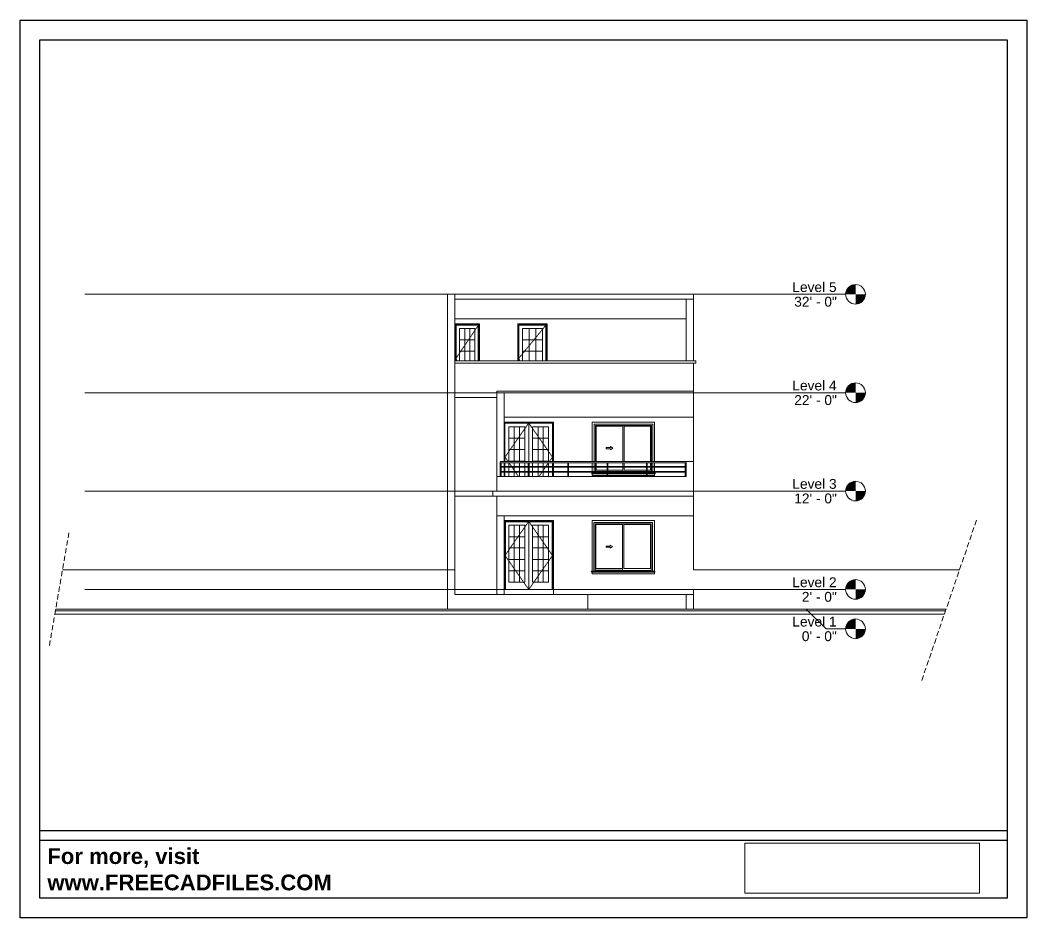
# Model space of a CAD drawing. Header units: inches. Extents: x 1457 to 6508, y 1058 to 4458.
# Drawn here: x 2731 to 3959, y 1059 to 2154 of the extents above; entities that cross this region are included whole.
import ezdxf

# ---------------------------------------------------------------- set-up
doc = ezdxf.new("R2010")
doc.units = ezdxf.units.IN
for name, pattern in [('Dash 1_16_', [0.125, 0.0625, -0.0625]), ('Grid Line 1_2_', [0.875, 0.5, -0.125, 0.125, -0.125]), ('HIDDEN', [9.525, 6.35, -3.175])]:
    doc.linetypes.add(name, pattern=pattern)
for name, color, linetype, lineweight in [('2.ROOF', 7, 'HIDDEN', 20), ('A-COLS', 52, 'Continuous', 9), ('A-DETL-GENF', 92, 'Continuous', 9), ('A-DOOR', 31, 'Continuous', 13), ('A-DOOR-FRAM', 31, 'Continuous', 9), ('A-FLOR', 192, 'Continuous', 13), ('A-FLOR-HRAL', 11, 'Continuous', 9), ('A-FLOR-LEVL', 51, 'Continuous', 9), ('A-GENM', 13, 'Continuous', 9), ('A-GLAZ', 151, 'Continuous', 13), ('A-WALL', 113, 'Continuous', 13), ('frame', 10, 'Continuous', 30), ('Q-CASE', 31, 'Continuous', 9)]:
    doc.layers.add(name, color=color, linetype=linetype, lineweight=lineweight)
doc.layers.add('logo', color=7, linetype='Continuous')
doc.styles.add('Arial', font='arial.ttf', dxfattribs={"height": 12})
doc.styles.get("Standard").update_dxf_attribs({"font": 'arialbd.ttf'})
picture_1 = doc.add_image_def('image1.png', size_in_pixel=(1600, 341))

# ---------------------------------------------------------------- blocks, each defined once
blk = doc.blocks.new('M_Door-Interior-Double-Full Glass-Wood - 5_X7_-331383-South')
at = {"layer": 'A-DOOR', "linetype": 'Dash 1_16_', "lineweight": 9}
for p, q in [((-473.9, 107), (-502.9, 65.5)), ((-473.9, 107), (-444.9, 65.5)), ((-502.9, 65.5), (-473.9, 24)), ((-444.9, 65.5), (-473.9, 24))]:
    blk.add_line(p, q, dxfattribs=at)
at = {"layer": 'A-DOOR', "lineweight": 9}
for p, q in [((-498.2, 33.1), (-498.2, 102.3)), ((-498.2, 102.3), (-478.6, 102.3)), ((-478.6, 102.3), (-478.6, 33.1)), ((-473.9, 24), (-473.9, 106.5)), ((-473.8, 106.5), (-473.8, 24)), ((-469.2, 102.3), (-449.6, 102.3)), ((-469.2, 33.1), (-469.2, 102.3)), ((-449.6, 102.3), (-449.6, 33.1)), ((-478.6, 33.1), (-498.2, 33.1)), ((-449.6, 33.1), (-469.2, 33.1))]:
    blk.add_line(p, q, dxfattribs=at)
at = {"layer": 'A-DOOR-FRAM'}
for p, q in [((-443.9, 108), (-503.9, 108)), ((-502.9, 107), (-444.9, 107)), ((-502.9, 24), (-502.9, 107)), ((-502.4, 106.5), (-445.4, 106.5)), ((-502.4, 24), (-502.4, 106.5)), ((-491.6, 102.3), (-491.6, 33.1)), ((-485.1, 33.1), (-485.1, 102.3)), ((-462.6, 102.3), (-462.6, 33.1)), ((-456.1, 33.1), (-456.1, 102.3)), ((-445.4, 106.5), (-445.4, 24)), ((-444.9, 107), (-444.9, 24)), ((-443.9, 108), (-443.9, 24)), ((-498.2, 88.4), (-478.6, 88.4)), ((-469.2, 88.4), (-449.6, 88.4)), ((-498.2, 74.6), (-478.6, 74.6)), ((-469.2, 74.6), (-449.6, 74.6)), ((-498.2, 60.7), (-478.6, 60.7)), ((-469.2, 60.7), (-449.6, 60.7)), ((-498.2, 46.9), (-478.6, 46.9)), ((-469.2, 46.9), (-449.6, 46.9))]:
    blk.add_line(p, q, dxfattribs=at)
blk = doc.blocks.new('M_Window-Sliding-Double - 6_X5_-336587-South')
at = {"layer": 'A-DETL-GENF'}
for p, q in [((-379.6, 77), (-379.6, 75.7)), ((-379.6, 77), (-374.4, 77)), ((-374.4, 77), (-379.6, 77)), ((-379.6, 77), (-379.6, 75.7)), ((-379.6, 75.7), (-374.4, 75.7)), ((-379.6, 75.7), (-374.4, 75.7)), ((-374.4, 78.2), (-374.4, 77)), ((-371.8, 76.3), (-374.4, 78.2)), ((-371.8, 76.3), (-374.4, 78.2)), ((-374.4, 78.2), (-374.4, 77)), ((-371.8, 76.3), (-374.4, 74.5)), ((-374.4, 74.5), (-371.8, 76.3)), ((-374.4, 75.7), (-374.4, 74.5)), ((-374.4, 75.7), (-374.4, 74.5))]:
    blk.add_line(p, q, dxfattribs=at)
at = {"layer": 'A-GLAZ', "lineweight": 9}
for p, q in [((-323, 105.6), (-394.4, 105.6)), ((-394.4, 105.6), (-394.4, 46.2)), ((-392.8, 104), (-324.6, 104)), ((-392.8, 47), (-392.8, 104)), ((-391.9, 103.1), (-391.9, 49.5)), ((-359.5, 103.1), (-391.9, 103.1)), ((-359.5, 104), (-359.5, 47)), ((-357.8, 49.5), (-357.8, 103.1)), ((-357.8, 103.1), (-325.5, 103.1)), ((-325.5, 103.1), (-325.5, 49.5)), ((-324.6, 47), (-324.6, 104)), ((-323, 105.6), (-323, 46.2)), ((-391.9, 49.5), (-359.5, 49.5)), ((-325.5, 49.5), (-357.8, 49.5)), ((-323, 46.2), (-394.4, 46.2)), ((-359.5, 47.7), (-392.8, 47.7)), ((-359.5, 47.7), (-392.8, 47.7)), ((-324.6, 47), (-392.8, 47))]:
    blk.add_line(p, q, dxfattribs=at)
blk = doc.blocks.new('M_Trim-Window-Exterior-Flat - with Sill-336590-South')
at = {"layer": 'A-GENM'}
for p, q in [((-396.7, 108), (-396.7, 46.2)), ((-320.6, 108), (-396.7, 108)), ((-394.4, 46.2), (-394.4, 105.6)), ((-394.4, 105.6), (-323, 105.6)), ((-323, 105.6), (-323, 46.2)), ((-320.6, 46.2), (-320.6, 108)), ((-397.2, 46.1), (-397.2, 46.2)), ((-397.2, 46.2), (-320.1, 46.2)), ((-397.2, 45.1), (-397.2, 46.1)), ((-320.1, 46.1), (-397.2, 46.1)), ((-397.2, 45.1), (-320.1, 45.1)), ((-396.7, 46.2), (-394.4, 46.2)), ((-396.7, 45.1), (-396.7, 43.1)), ((-396.7, 43.1), (-320.6, 43.1)), ((-323, 46.2), (-320.6, 46.2)), ((-320.6, 43.1), (-320.6, 45.1)), ((-320.1, 46.2), (-320.1, 46.1)), ((-320.1, 46.1), (-320.1, 45.1))]:
    blk.add_line(p, q, dxfattribs=at)
blk = doc.blocks.new('M_Door-Interior-Double-Full Glass-Wood - 5_X7_-V1-South')
at = {"layer": 'A-DOOR', "linetype": 'Dash 1_16_', "lineweight": 9}
for p, q in [((-473.9, 227), (-502.9, 185.5)), ((-473.9, 227), (-444.9, 185.5)), ((-502.9, 185.5), (-499, 180)), ((-444.9, 185.5), (-448.7, 180)), ((-498, 178.5), (-494.8, 174)), ((-494.1, 173), (-490.7, 168)), ((-453.6, 173), (-457.1, 168)), ((-449.8, 178.5), (-452.9, 174)), ((-490, 167), (-486.5, 162)), ((-457.8, 167), (-461.3, 162))]:
    blk.add_line(p, q, dxfattribs=at)
at = {"layer": 'A-DOOR', "lineweight": 9}
for p, q in [((-502.9, 227), (-502.9, 180)), ((-473.9, 227), (-502.9, 227)), ((-498.2, 180), (-498.2, 222.3)), ((-498.2, 222.3), (-478.6, 222.3)), ((-478.6, 222.3), (-478.6, 180)), ((-473.9, 180), (-473.9, 227)), ((-444.9, 227), (-473.8, 227)), ((-473.8, 227), (-473.8, 180)), ((-469.2, 180), (-469.2, 222.3)), ((-469.2, 222.3), (-449.6, 222.3)), ((-449.6, 222.3), (-449.6, 180)), ((-444.9, 180), (-444.9, 227)), ((-502.9, 178.5), (-502.9, 174)), ((-502.9, 173), (-502.9, 168)), ((-498.2, 174), (-498.2, 178.5)), ((-498.2, 168), (-498.2, 173)), ((-478.6, 178.5), (-478.6, 174)), ((-478.6, 173), (-478.6, 168)), ((-469.2, 174), (-469.2, 178.5)), ((-469.2, 168), (-469.2, 173)), ((-449.6, 178.5), (-449.6, 174)), ((-449.6, 173), (-449.6, 168)), ((-444.9, 174), (-444.9, 178.5)), ((-444.9, 168), (-444.9, 173)), ((-502.9, 167), (-502.9, 162)), ((-498.2, 162), (-498.2, 167)), ((-478.6, 167), (-478.6, 162)), ((-469.2, 162), (-469.2, 167)), ((-449.6, 167), (-449.6, 162)), ((-444.9, 162), (-444.9, 167))]:
    blk.add_line(p, q, dxfattribs=at)
at = {"layer": 'A-DOOR-FRAM'}
for p, q in [((-443.9, 228), (-503.9, 228)), ((-502.9, 227), (-502.9, 180)), ((-502.9, 227), (-473.9, 227)), ((-491.6, 180), (-491.6, 222.3)), ((-485.1, 222.3), (-485.1, 180)), ((-473.9, 227), (-473.8, 227)), ((-473.9, 226.5), (-473.8, 226.5)), ((-473.8, 227), (-444.9, 227)), ((-462.6, 180), (-462.6, 222.3)), ((-456.1, 222.3), (-456.1, 180)), ((-444.9, 227), (-444.9, 180)), ((-443.9, 180), (-443.9, 228)), ((-478.6, 208.4), (-498.2, 208.4)), ((-449.6, 208.4), (-469.2, 208.4)), ((-478.6, 194.6), (-498.2, 194.6)), ((-449.6, 194.6), (-469.2, 194.6)), ((-502.9, 178.5), (-502.9, 174)), ((-502.9, 173), (-502.9, 168)), ((-478.6, 180.7), (-498.2, 180.7)), ((-491.6, 174), (-491.6, 178.5)), ((-491.6, 168), (-491.6, 173)), ((-485.1, 178.5), (-485.1, 174)), ((-485.1, 173), (-485.1, 168)), ((-449.6, 180.7), (-469.2, 180.7)), ((-462.6, 174), (-462.6, 178.5)), ((-462.6, 168), (-462.6, 173)), ((-456.1, 178.5), (-456.1, 174)), ((-456.1, 173), (-456.1, 168)), ((-444.9, 178.5), (-444.9, 174)), ((-444.9, 173), (-444.9, 168)), ((-443.9, 174), (-443.9, 178.5)), ((-443.9, 168), (-443.9, 173)), ((-502.9, 167), (-502.9, 162)), ((-478.6, 166.9), (-498.2, 166.9)), ((-491.6, 162), (-491.6, 167)), ((-485.1, 167), (-485.1, 162)), ((-449.6, 166.9), (-469.2, 166.9)), ((-462.6, 162), (-462.6, 167)), ((-456.1, 167), (-456.1, 162)), ((-444.9, 167), (-444.9, 162)), ((-443.9, 162), (-443.9, 167))]:
    blk.add_line(p, q, dxfattribs=at)
blk = doc.blocks.new('M_Window-Sliding-Double - 6_X5_-V2-South')
at = {"layer": 'A-DETL-GENF'}
for p, q in [((-379.4, 197), (-379.4, 195.7)), ((-379.4, 197), (-374.1, 197)), ((-374.1, 197), (-379.4, 197)), ((-379.4, 197), (-379.4, 195.7)), ((-374.1, 198.2), (-374.1, 197)), ((-371.5, 196.3), (-374.1, 198.2)), ((-371.5, 196.3), (-374.1, 198.2)), ((-374.1, 198.2), (-374.1, 197)), ((-379.4, 195.7), (-374.1, 195.7)), ((-379.4, 195.7), (-374.1, 195.7)), ((-371.5, 196.3), (-374.1, 194.5)), ((-374.1, 194.5), (-371.5, 196.3)), ((-374.1, 195.7), (-374.1, 194.5)), ((-374.1, 195.7), (-374.1, 194.5))]:
    blk.add_line(p, q, dxfattribs=at)
at = {"layer": 'A-GLAZ', "lineweight": 9}
for p, q in [((-322.7, 225.6), (-394.1, 225.6)), ((-394.1, 225.6), (-394.1, 180)), ((-392.5, 224), (-324.3, 224)), ((-392.5, 180), (-392.5, 224)), ((-391.6, 223.1), (-391.6, 180)), ((-359.2, 223.1), (-391.6, 223.1)), ((-359.2, 224), (-359.2, 180)), ((-357.5, 180), (-357.5, 223.1)), ((-357.5, 223.1), (-325.2, 223.1)), ((-325.2, 223.1), (-325.2, 180)), ((-324.3, 180), (-324.3, 224)), ((-322.7, 225.6), (-322.7, 180)), ((-394.1, 178.5), (-394.1, 174)), ((-394.1, 173), (-394.1, 168)), ((-392.5, 174), (-392.5, 178.5)), ((-392.5, 168), (-392.5, 173)), ((-391.6, 178.5), (-391.6, 174)), ((-391.6, 173), (-391.6, 169.5)), ((-359.2, 178.5), (-359.2, 174)), ((-359.2, 173), (-359.2, 168)), ((-357.5, 174), (-357.5, 178.5)), ((-357.5, 169.5), (-357.5, 173)), ((-325.2, 178.5), (-325.2, 174)), ((-325.2, 173), (-325.2, 169.5)), ((-324.3, 174), (-324.3, 178.5)), ((-324.3, 168), (-324.3, 173)), ((-322.7, 178.5), (-322.7, 174)), ((-322.7, 173), (-322.7, 168)), ((-394.1, 167), (-394.1, 166.2)), ((-378.4, 166.2), (-394.1, 166.2)), ((-378.4, 167), (-392.5, 167)), ((-391.6, 169.5), (-378.4, 169.5)), ((-377.4, 169.5), (-359.2, 169.5)), ((-330.4, 167), (-377.4, 167)), ((-330.4, 166.2), (-377.4, 166.2)), ((-330.4, 169.5), (-357.5, 169.5)), ((-325.2, 169.5), (-329.4, 169.5)), ((-324.3, 167), (-329.4, 167)), ((-322.7, 166.2), (-329.4, 166.2)), ((-322.7, 167), (-322.7, 166.2))]:
    blk.add_line(p, q, dxfattribs=at)
blk = doc.blocks.new('M_Trim-Window-Exterior-Flat - with Sill-V3-South')
at = {"layer": 'A-GENM'}
for p, q in [((-396.4, 228), (-396.4, 180)), ((-320.3, 228), (-396.4, 228)), ((-394.1, 180), (-394.1, 225.6)), ((-394.1, 225.6), (-322.7, 225.6)), ((-322.7, 225.6), (-322.7, 180)), ((-320.3, 180), (-320.3, 228)), ((-396.4, 178.5), (-396.4, 174)), ((-396.4, 173), (-396.4, 168)), ((-394.1, 174), (-394.1, 178.5)), ((-394.1, 168), (-394.1, 173)), ((-322.7, 178.5), (-322.7, 174)), ((-322.7, 173), (-322.7, 168)), ((-320.3, 174), (-320.3, 178.5)), ((-320.3, 168), (-320.3, 173)), ((-396.9, 166.1), (-396.9, 166.2)), ((-396.9, 166.2), (-378.4, 166.2)), ((-396.9, 165.1), (-396.9, 166.1)), ((-378.4, 166.1), (-396.9, 166.1)), ((-396.9, 165.1), (-378.4, 165.1)), ((-396.4, 167), (-396.4, 166.2)), ((-396.4, 166.2), (-394.1, 166.2)), ((-396.4, 165.1), (-396.4, 163.1)), ((-396.4, 163.1), (-378.4, 163.1)), ((-394.1, 166.2), (-394.1, 167)), ((-377.4, 166.2), (-330.4, 166.2)), ((-330.4, 166.1), (-377.4, 166.1)), ((-377.4, 165.1), (-330.4, 165.1)), ((-377.4, 163.1), (-330.4, 163.1)), ((-329.4, 166.2), (-319.8, 166.2)), ((-319.8, 166.1), (-329.4, 166.1)), ((-329.4, 165.1), (-319.8, 165.1)), ((-329.4, 163.1), (-320.3, 163.1)), ((-322.7, 167), (-322.7, 166.2)), ((-322.7, 166.2), (-320.3, 166.2)), ((-320.3, 166.2), (-320.3, 167)), ((-320.3, 163.1), (-320.3, 165.1)), ((-319.8, 166.2), (-319.8, 166.1)), ((-319.8, 166.1), (-319.8, 165.1))]:
    blk.add_line(p, q, dxfattribs=at)
blk = doc.blocks.new('M_Door-Interior-Single-Full Glass-Wood - 3_X7_-341787-South')
at = {"layer": 'A-DOOR', "linetype": 'Dash 1_16_', "lineweight": 9}
for p, q in [((-452.4, 347), (-486.4, 305.5)), ((-486.4, 305.5), (-484.3, 302.9))]:
    blk.add_line(p, q, dxfattribs=at)
at = {"layer": 'A-DOOR', "lineweight": 9}
for p, q in [((-481.7, 302.9), (-481.7, 342.3)), ((-481.7, 342.3), (-457.1, 342.3)), ((-457.1, 342.3), (-457.1, 302.9))]:
    blk.add_line(p, q, dxfattribs=at)
at = {"layer": 'A-DOOR-FRAM'}
for p, q in [((-451.4, 348), (-487.4, 348)), ((-487.4, 302.9), (-487.4, 348)), ((-486.4, 302.9), (-486.4, 347)), ((-486.4, 347), (-452.4, 347)), ((-485.9, 302.9), (-485.9, 346.5)), ((-485.9, 346.5), (-452.9, 346.5)), ((-452.9, 346.5), (-452.9, 302.9)), ((-452.4, 347), (-452.4, 302.9)), ((-451.4, 302.9), (-451.4, 348)), ((-473.5, 302.9), (-473.5, 342.3)), ((-465.3, 342.3), (-465.3, 302.9)), ((-457.1, 328.4), (-481.7, 328.4)), ((-457.1, 314.6), (-481.7, 314.6))]:
    blk.add_line(p, q, dxfattribs=at)
blk = doc.blocks.new('M_Door-Interior-Single-Full Glass-Wood - 2_5_-341838-South')
at = {"layer": 'A-DOOR', "linetype": 'Dash 1_16_', "lineweight": 9}
for p, q in [((-534.9, 347), (-562.9, 305.5)), ((-562.9, 305.5), (-561.1, 302.9))]:
    blk.add_line(p, q, dxfattribs=at)
at = {"layer": 'A-DOOR', "lineweight": 9}
for p, q in [((-558.2, 302.9), (-558.2, 342.3)), ((-558.2, 342.3), (-539.6, 342.3)), ((-539.6, 342.3), (-539.6, 302.9))]:
    blk.add_line(p, q, dxfattribs=at)
at = {"layer": 'A-DOOR-FRAM'}
for p, q in [((-533.9, 348), (-563.9, 348)), ((-562.9, 302.9), (-562.9, 347)), ((-562.9, 347), (-534.9, 347)), ((-562.4, 302.9), (-562.4, 346.5)), ((-562.4, 346.5), (-535.4, 346.5)), ((-535.4, 346.5), (-535.4, 302.9)), ((-534.9, 347), (-534.9, 302.9)), ((-533.9, 302.9), (-533.9, 348)), ((-552, 302.9), (-552, 342.3)), ((-545.8, 342.3), (-545.8, 302.9)), ((-539.6, 328.4), (-558.2, 328.4)), ((-539.6, 314.6), (-558.2, 314.6))]:
    blk.add_line(p, q, dxfattribs=at)
blk = doc.blocks.new('Casework 2 - Casework 2-342693-South')
at = {"layer": 'Q-CASE'}
for p, q in [((-563.9, 354), (-281.9, 354)), ((-503.9, 264), (-503.9, 234)), ((-272.9, 234), (-272.9, 264)), ((-503.9, 234), (-272.9, 234))]:
    blk.add_line(p, q, dxfattribs=at)
blk = doc.blocks.new('Casework 3 - Casework 3-343855-South')
at = {"layer": 'Q-CASE'}
for p, q in [((-270.1, 302.9), (-563.9, 302.9)), ((-563.9, 300), (-270.1, 300)), ((-270.1, 300), (-270.1, 302.9))]:
    blk.add_line(p, q, dxfattribs=at)
blk = doc.blocks.new('Casework 4 - Casework 4-344182-South')
at = {"layer": 'Q-CASE'}
for p, q in [((-512.9, 138), (-512.9, 114)), ((-272.9, 114), (-272.9, 138)), ((-512.9, 114), (-272.9, 114))]:
    blk.add_line(p, q, dxfattribs=at)
blk = doc.blocks.new('Railing - 1_-344581-South')
at = {"layer": 'A-FLOR-HRAL'}
for p, q in [((-474.4, 178.5), (-474.4, 162)), ((-473.9, 178.5), (-474.4, 178.5)), ((-473.4, 178.5), (-473.9, 178.5)), ((-473.4, 162), (-473.4, 178.5))]:
    blk.add_line(p, q, dxfattribs=at)
blk = doc.blocks.new('Railing - 1_-V4-South')
at = {"layer": 'A-FLOR-HRAL'}
for p, q in [((-282.9, 178.5), (-282.9, 162)), ((-282.4, 178.5), (-282.9, 178.5)), ((-281.9, 178.5), (-282.4, 178.5))]:
    blk.add_line(p, q, dxfattribs=at)
blk = doc.blocks.new('Railing - Railing-344354-South')
at = {"layer": 'A-FLOR-HRAL'}
for p, q in [((-281.9, 174), (-508.1, 174)), ((-508.1, 173), (-281.9, 173)), ((-281.9, 168), (-508.1, 168)), ((-508.1, 167), (-281.9, 167))]:
    blk.add_line(p, q, dxfattribs=at)
for points, knots in [([(-508.5, 173.9), (-508.5, 173.8), (-508.5, 173.8), (-508.5, 173.8), (-508.6, 173.8), (-508.6, 173.7), (-508.6, 173.6), (-508.6, 173.5), (-508.6, 173.5)], [0.75, 0.75, 0.75, 0.75, 0.7708333, 0.7916667, 0.8333333, 0.875, 0.9166667, 1, 1, 1, 1]), ([(-508.6, 173.5), (-508.6, 173.5), (-508.6, 173.4), (-508.6, 173.3), (-508.6, 173.2), (-508.5, 173.2), (-508.5, 173.2), (-508.5, 173.2), (-508.5, 173.1)], [0, 0, 0, 0, 0.0833333, 0.125, 0.1666667, 0.2083333, 0.2291667, 0.25, 0.25, 0.25, 0.25]), ([(-508.5, 167.9), (-508.5, 167.8), (-508.5, 167.8), (-508.5, 167.8), (-508.6, 167.8), (-508.6, 167.7), (-508.6, 167.6), (-508.6, 167.5), (-508.6, 167.5)], [0.75, 0.75, 0.75, 0.75, 0.7708333, 0.7916667, 0.8333333, 0.875, 0.9166667, 1, 1, 1, 1]), ([(-508.6, 167.5), (-508.6, 167.5), (-508.6, 167.4), (-508.6, 167.3), (-508.6, 167.2), (-508.5, 167.2), (-508.5, 167.2), (-508.5, 167.2), (-508.5, 167.1)], [0, 0, 0, 0, 0.0833333, 0.125, 0.1666667, 0.2083333, 0.2291667, 0.25, 0.25, 0.25, 0.25])]:
    blk.add_open_spline(points, degree=3, knots=knots, dxfattribs=at)
for name, p in [('Railing - 1_-344581-South', (-34.2, 0)), ('Railing - 1_-344581-South', (0, 0)), ('Railing - 1_-344581-South', (48, 0)), ('Railing - 1_-344581-South', (96, 0)), ('Railing - 1_-344581-South', (144, 0)), ('Railing - 1_-V4-South', (0, 0))]:
    blk.add_blockref(name, p)
blk = doc.blocks.new('Top Rail Type - Top Rail_Internal_-344553-South')
at = {"layer": 'A-FLOR-HRAL'}
for p, q in [((-281.9, 180), (-508.1, 180)), ((-508.1, 178.5), (-281.9, 178.5))]:
    blk.add_line(p, q, dxfattribs=at)
for points, knots in [([(-508.1, 180), (-508.1, 180), (-508.2, 180), (-508.2, 180), (-508.3, 180), (-508.3, 180), (-508.4, 180), (-508.4, 179.9), (-508.5, 179.9), (-508.5, 179.9), (-508.5, 179.9), (-508.6, 179.8), (-508.6, 179.8), (-508.7, 179.7), (-508.7, 179.7), (-508.8, 179.6), (-508.8, 179.5), (-508.9, 179.4), (-508.9, 179.3), (-508.9, 179.2)], [0.5, 0.5, 0.5, 0.5, 0.5208333, 0.5416667, 0.5625, 0.5833333, 0.6041667, 0.625, 0.6458333, 0.6666667, 0.6875, 0.7083333, 0.75, 0.7708333, 0.7916667, 0.8333333, 0.875, 0.9166667, 1, 1, 1, 1]), ([(-508.9, 179.2), (-508.9, 179.2), (-508.9, 179.1), (-508.8, 179), (-508.8, 178.9), (-508.7, 178.8), (-508.7, 178.8), (-508.6, 178.7), (-508.6, 178.7), (-508.5, 178.6), (-508.5, 178.6), (-508.4, 178.6), (-508.4, 178.5), (-508.3, 178.5), (-508.3, 178.5), (-508.2, 178.5), (-508.2, 178.5), (-508.1, 178.5), (-508.1, 178.5)], [0, 0, 0, 0, 0.0833333, 0.125, 0.1666667, 0.2083333, 0.2291667, 0.25, 0.2916667, 0.3333333, 0.3541667, 0.375, 0.3958333, 0.4166667, 0.4375, 0.4583333, 0.4791667, 0.5, 0.5, 0.5, 0.5])]:
    blk.add_open_spline(points, degree=3, knots=knots, dxfattribs=at)
blk = doc.blocks.new('Casework 6 - Casework 6-362351-South')
at = {"layer": 'Q-CASE'}
for p, q in [((-512.9, 266), (-272.9, 266)), ((-512.9, 266), (-512.9, 264)), ((-512.9, 264), (-272.9, 264)), ((-272.9, 266), (-272.9, 264)), ((-517.9, 144), (-272.9, 144)), ((-517.9, 138), (-517.9, 144)), ((-272.9, 138), (-517.9, 138)), ((-272.9, 138), (-272.9, 144))]:
    blk.add_line(p, q, dxfattribs=at)
blk = doc.blocks.new('Level - Level Head - Circle-50818-South')
at = {"layer": 'A-FLOR-LEVL'}
h = blk.add_hatch(color=256, dxfattribs=at)
edge = h.paths.add_edge_path(flags=0)
edge.add_line((-75.3, -24), (-87.3, -24))
edge.add_arc((-75.3, -24), 12, 90, 180, ccw=False)
edge.add_line((-75.3, -12), (-75.3, -24))
h = blk.add_hatch(color=256, dxfattribs=at)
edge = h.paths.add_edge_path(flags=0)
edge.add_line((-75.3, -36), (-75.3, -24))
edge.add_line((-75.3, -24), (-63.3, -24))
edge.add_arc((-75.3, -24), 12, 270, 360, ccw=False)
blk.add_circle((-75.3, -24), 12, dxfattribs=at)

msp = doc.modelspace()

# ---------------------------------------------------------------- linework, layer by layer
msp.add_lwpolyline([(2731.3879, 2153.9229), (3959.4533, 2153.9229), (3959.4533, 1058.9832), (2731.3879, 1058.9832)], close=True)
at = {"layer": '2.ROOF'}
for p, q in [((3897.9838, 1543.9845), (3831.0524, 1348.0267)), ((2790.98, 1528.7544), (2766.7207, 1388.9315))]:
    msp.add_line(p, q, dxfattribs=at)
at = {"layer": 'A-COLS'}
for p, q in [((3543.8389, 1813.5021), (3543.8389, 1738.4094)), ((3552.8389, 1813.5021), (3543.8389, 1813.5021)), ((3552.8389, 1813.5021), (3552.8389, 1738.4094))]:
    msp.add_line(p, q, dxfattribs=at)
at = {"layer": 'A-FLOR'}
for p, q in [((3261.8389, 1819.5021), (3552.8389, 1819.5021)), ((3552.8389, 1819.5021), (3552.8389, 1813.5021)), ((3552.8389, 1813.5021), (3261.8389, 1813.5021)), ((3261.8389, 1699.5021), (3312.8389, 1699.5021)), ((3321.8389, 1459.5021), (3552.8389, 1459.5021)), ((3321.8389, 1459.5021), (3321.8389, 1453.5021)), ((3381.8389, 1459.5021), (3381.8389, 1453.5021))]:
    msp.add_line(p, q, dxfattribs=at)
at = {"layer": 'A-FLOR-LEVL', "linetype": 'Grid Line 1_2_'}
for p, q in [((2810.4589, 1819.5021), (3738.4286, 1819.5021)), ((2810.4589, 1699.5021), (3738.4286, 1699.5021)), ((2810.4589, 1579.5021), (3738.4286, 1579.5021)), ((2810.4589, 1459.5021), (3738.4286, 1459.5021)), ((2810.4589, 1435.5021), (3690.4286, 1435.5021))]:
    msp.add_line(p, q, dxfattribs=at)
at = {"layer": 'A-FLOR-LEVL'}
for p, q in [((3690.4286, 1435.5021), (3714.4286, 1411.5021)), ((3714.4286, 1411.5021), (3738.4286, 1411.5021))]:
    msp.add_line(p, q, dxfattribs=at)
at = {"layer": 'A-WALL'}
for p, q in [((3252.8389, 1435.5021), (3252.8389, 1819.5021)), ((3261.8389, 1819.5021), (3252.8389, 1819.5021)), ((3261.8389, 1819.5021), (3261.8389, 1453.5021)), ((3261.8389, 1783.5021), (3291.8389, 1783.5021)), ((3291.8389, 1783.5021), (3291.8389, 1738.4094)), ((3338.3389, 1738.4094), (3338.3389, 1783.5021)), ((3338.3389, 1783.5021), (3374.3389, 1783.5021)), ((3374.3389, 1783.5021), (3374.3389, 1738.4094)), ((3552.8389, 1735.5021), (3552.8389, 1701.5021)), ((3312.8389, 1579.5021), (3312.8389, 1699.5021)), ((3321.8389, 1699.5021), (3321.8389, 1615.5021)), ((3312.8389, 1693.5021), (3261.8389, 1693.5021)), ((3321.8389, 1663.5021), (3381.8389, 1663.5021)), ((3381.8389, 1663.5021), (3381.8389, 1615.5021)), ((3552.8389, 1669.5021), (3552.8389, 1579.5021)), ((3321.8389, 1614.0025), (3321.8389, 1609.5017)), ((3381.8389, 1614.0093), (3381.8389, 1609.4972)), ((3543.8389, 1597.5021), (3543.8389, 1615.5021)), ((3543.8389, 1615.5021), (3552.8389, 1615.5021)), ((3543.8389, 1597.5021), (3312.8389, 1597.5021)), ((3321.8389, 1608.5024), (3321.8389, 1603.5017)), ((3321.8389, 1602.5024), (3321.8389, 1597.5021)), ((3381.8389, 1608.5069), (3381.8389, 1603.4972)), ((3381.8389, 1602.5069), (3381.8389, 1597.5021)), ((3261.8389, 1579.5021), (3307.8389, 1579.5021)), ((3307.8389, 1573.5021), (3261.8389, 1573.5021)), ((3312.8389, 1453.5021), (3312.8389, 1549.5021)), ((3321.8389, 1549.5021), (3321.8389, 1459.5021)), ((3552.8389, 1549.5021), (3552.8389, 1483.5021)), ((3321.8389, 1543.5021), (3381.8389, 1543.5021)), ((3381.8389, 1543.5021), (3381.8389, 1459.5021)), ((3261.8389, 1483.5021), (2783.1287, 1483.5021)), ((3877.3254, 1483.5021), (3552.8389, 1483.5021)), ((3261.8389, 1459.5021), (3312.8389, 1459.5021)), ((3552.8389, 1453.5021), (3261.8389, 1453.5021)), ((3423.8389, 1435.5021), (3423.8389, 1453.5021)), ((3543.8389, 1435.5021), (3543.8389, 1453.5021)), ((3552.8389, 1459.5021), (3552.8389, 1435.5021))]:
    msp.add_line(p, q, dxfattribs=at)
at = {"layer": 'frame'}
for p, q in [((2755.472, 1165.6477), (3935.3692, 1165.6477)), ((2755.472, 1153.6057), (3935.3692, 1153.6057))]:
    msp.add_line(p, q, dxfattribs=at)
msp.add_lwpolyline([(2755.472, 2129.8388), (3935.3692, 2129.8388), (3935.3692, 1083.0673), (2755.472, 1083.0673)], close=True, dxfattribs=at)
at = {"layer": 'Q-CASE', "lineweight": 20}
for p, q in [((2773.7597, 1429.5021), (3858.8811, 1429.5021)), ((3860.2474, 1433.5021), (2774.4537, 1433.5021))]:
    msp.add_line(p, q, dxfattribs=at)
at = {"layer": 'Q-CASE'}
msp.add_line((2774.8007, 1435.5021), (3860.9305, 1435.5021), dxfattribs=at)

# ---------------------------------------------------------------- block references
at = {"layer": 'A-DOOR'}
for name in ['M_Door-Interior-Single-Full Glass-Wood - 2_5_-341838-South', 'M_Door-Interior-Single-Full Glass-Wood - 3_X7_-341787-South', 'M_Door-Interior-Double-Full Glass-Wood - 5_X7_-V1-South', 'M_Door-Interior-Double-Full Glass-Wood - 5_X7_-331383-South']:
    msp.add_blockref(name, (3825.7138, 1435.5021), dxfattribs=at)
at = {"layer": 'A-FLOR-HRAL'}
for name in ['Top Rail Type - Top Rail_Internal_-344553-South', 'Railing - Railing-344354-South']:
    msp.add_blockref(name, (3825.7138, 1435.5021), dxfattribs=at)
at = {"layer": 'A-FLOR-LEVL'}
for p in [(3825.7138, 1843.5021), (3825.7138, 1723.5021), (3825.7138, 1603.5021), (3825.7138, 1483.5021), (3825.7138, 1435.5021)]:
    msp.add_blockref('Level - Level Head - Circle-50818-South', p, dxfattribs=at)
at = {"layer": 'A-GENM'}
for name in ['M_Trim-Window-Exterior-Flat - with Sill-V3-South', 'M_Trim-Window-Exterior-Flat - with Sill-336590-South']:
    msp.add_blockref(name, (3825.7138, 1435.5021), dxfattribs=at)
at = {"layer": 'A-GLAZ'}
for name in ['M_Window-Sliding-Double - 6_X5_-V2-South', 'M_Window-Sliding-Double - 6_X5_-336587-South']:
    msp.add_blockref(name, (3825.7138, 1435.5021), dxfattribs=at)
at = {"layer": 'Q-CASE'}
for name in ['Casework 2 - Casework 2-342693-South', 'Casework 3 - Casework 3-343855-South', 'Casework 6 - Casework 6-362351-South', 'Casework 4 - Casework 4-344182-South']:
    msp.add_blockref(name, (3825.7138, 1435.5021), dxfattribs=at)

# ---------------------------------------------------------------- texts
at = {"layer": 'A-FLOR-LEVL', "char_height": 12, "attachment_point": 1, "style": 'Arial'}
for s, insert, width in [('Level 5', (3673.3336, 1834.3032), 65.145), ('32\' - 0"', (3675.6601, 1816.5409), 63.024), ('Level 4', (3673.3336, 1714.3032), 65.145), ('22\' - 0"', (3675.6601, 1696.5409), 63.024), ('Level 3', (3673.3336, 1594.3032), 65.145), ('12\' - 0"', (3675.6601, 1576.5409), 63.024), ('Level 2', (3673.3336, 1474.3032), 65.145), ('2\' - 0"', (3684.92, 1456.5409), 51.813), ('Level 1', (3673.3336, 1426.3032), 65.145), ('0\' - 0"', (3684.92, 1408.5409), 51.813)]:
    msp.add_mtext(s, dxfattribs=dict(at, insert=insert, width=width))
at = {"layer": 'frame', "insert": (2764.6389, 1143.9666), "char_height": 19.26727, "attachment_point": 1}
msp.add_mtext_dynamic_manual_height_columns('{\\C7;For more, visit}\\P{\\C253;www.}FREECADFILES.{\\C0;COM}', width=355.088756, gutter_width=96.3364, heights=[0], dxfattribs=at)

# ---------------------------------------------------------------- pictures from other files: only their frames are drawn
at = {"layer": 'logo', "color": 18, "lineweight": 0}
image = msp.add_image(picture_1, insert=(3615.3742, 1089.1835), size_in_units=(286.4658, 61.053), dxfattribs=at)
image.dxf.flags = 7

doc.saveas('drawing.dxf')
